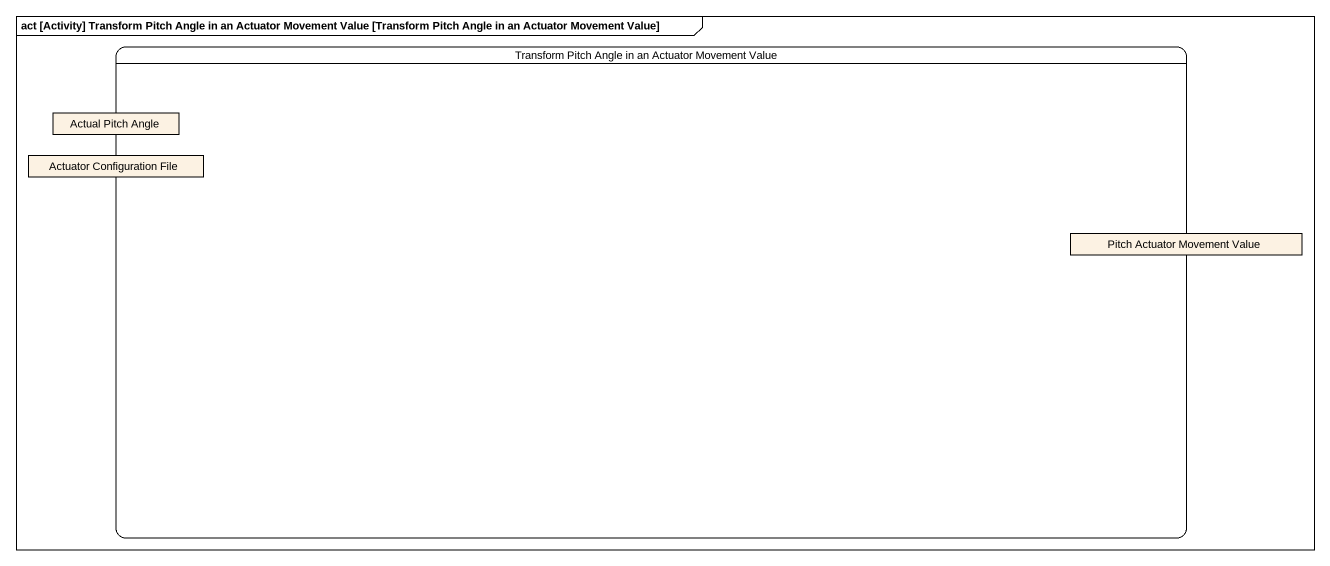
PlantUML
@startuml
mainframe act [Activity] Transform Pitch Angle in an Actuator Movement Value [Transform Pitch Angle in an Actuator Movement Value]
hide empty description
state "Transform Pitch Angle in an Actuator Movement Value" as Transform_Pitch_Angle_in_an {
  state "Actuator Configuration File" as Actuator_Configuration_File <<object>>
  state "Actual Pitch Angle" as Actual_Pitch_Angle <<object>>
  state "Pitch Actuator Movement Value" as Pitch_Actuator_Movement <<object>>
}
@enduml
